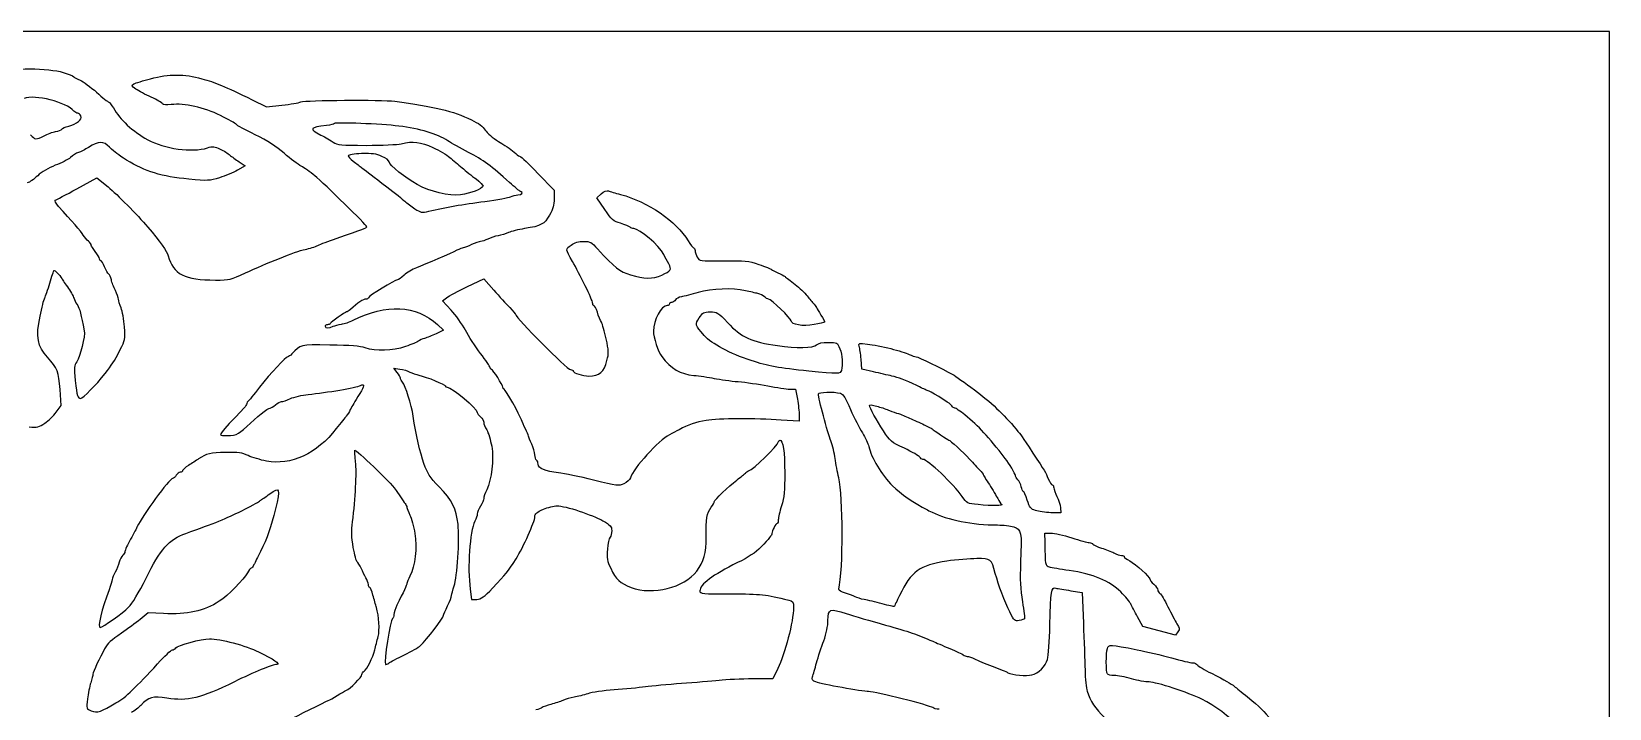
# Model space of a CAD drawing. Header units: millimetres. Extents: x 2 to 526, y -526 to -2.
# Drawn here: x 265 to 525.7, y -114.2 to -2.4 of the extents above; entities that cross this region are included whole.
import ezdxf

# ---------------------------------------------------------------- set-up
doc = ezdxf.new("R2010")
doc.units = ezdxf.units.MM
doc.layers.get('0').update_dxf_attribs({"linetype": 'CONTINUOUS'})

msp = doc.modelspace()

# ---------------------------------------------------------------- linework, layer by layer
for p, q in [((301.49, -13.63), (303.87, -14.79)), ((303.87, -14.79), (306.39, -14.53)), ((300.3, -24.55), (299.06, -25.27)), ((299.32, -23.89), (300.3, -24.55)), ((348.69, -25.8), (351.37, -28.58)), ((272.52, -28.34), (275.83, -26.51)), ((275.83, -26.51), (277.68, -28.05)), ((351.37, -28.58), (351.37, -29.98)), ((358.4, -29.82), (359.15, -29.18)), ((359.73, -31.75), (358.4, -29.82)), ((337.05, -44.5), (339.75, -43.21)), ((339.75, -43.21), (341.39, -45.08)), ((332.9, -46.83), (333.61, -46.33)), ((334.33, -48.37), (332.9, -46.83)), ((333.11, -51.7), (331.89, -52.28)), ((332.11, -50.77), (333.11, -51.7)), ((402.22, -58.13), (402.09, -56.51)), ((325.44, -58.66), (324.88, -57.97)), ((324.88, -57.97), (325.89, -58.13)), ((404.12, -58.58), (402.22, -58.13)), ((269.93, -64.16), (269.74, -61.52)), ((390.29, -61.44), (391.27, -61.44)), ((391.27, -61.44), (391.56, -63.08)), ((269.11, -65.25), (269.93, -64.16)), ((391.85, -66.75), (388.88, -66.54)), ((391.85, -65.75), (391.85, -66.75)), ((435.11, -81.89), (433.44, -81.84)), ((435.03, -81.02), (435.11, -81.89)), ((432.49, -86.73), (432.46, -85.2)), ((432.46, -85.2), (433.47, -85.2)), ((337.5, -94.46), (337.74, -96.18)), ((337.74, -96.18), (338.61, -96.15)), ((436.72, -94.72), (438.6, -95.01)), ((438.6, -95.01), (438.81, -100.09)), ((284.29, -98.37), (282.97, -99.46)), ((286.81, -98.5), (284.29, -98.37)), ((448.65, -100.65), (447.78, -99.06)), ((451.35, -101.36), (448.65, -100.65)), ((454.03, -102.08), (451.35, -101.36)), ((454.42, -101.52), (454.03, -102.08)), ((387.51, -109.27), (384.18, -109.3)), ((388.33, -107.58), (387.51, -109.27))]:
    msp.add_line(p, q)
msp.add_lwpolyline([(2.38, -264.05), (2.38, -525.73), (264.05, -525.73), (525.73, -525.73), (525.73, -264.05), (525.73, -2.38), (264.05, -2.38), (2.38, -2.38)], close=True)
for points in [[(259.42, -9.05), (261.59, -8.33), (267.86, -8.39), (270.27, -9.13)], [(270.27, -9.13), (271.15, -9.42), (271.91, -9.71), (271.99, -9.84)], [(271.99, -9.84), (272.07, -9.95), (272.55, -10.21), (273.05, -10.42)], [(273.05, -10.42), (273.55, -10.64), (274.8, -11.54), (275.78, -12.41)], [(281.94, -11.03), (282.2, -10.87), (283.45, -10.5), (284.69, -10.16)], [(284.69, -10.16), (287.73, -9.37), (290.3, -9.37), (293.16, -10.16)], [(293.16, -10.16), (295.38, -10.77), (296.89, -11.4), (301.49, -13.63)], [(275.78, -12.41), (276.75, -13.31), (277.65, -14.02), (277.79, -14.02)], [(282.28, -11.88), (281.52, -11.35), (281.49, -11.27), (281.94, -11.03)], [(284.8, -13.23), (283.87, -12.81), (282.73, -12.2), (282.28, -11.88)], [(272.02, -15.5), (270.83, -14.05), (265.56, -12.73), (263.79, -13.44)], [(272.65, -15.88), (272.47, -15.88), (272.18, -15.72), (272.02, -15.5)], [(277.79, -14.02), (277.89, -14.02), (278.24, -14.47), (278.55, -15)], [(278.55, -15), (279.64, -16.93), (281.7, -18.84), (284.24, -20.24)], [(286.68, -14.31), (286.6, -14.13), (285.75, -13.65), (284.8, -13.23)], [(288.1, -14.45), (287.31, -14.53), (286.81, -14.5), (286.68, -14.31)], [(296.25, -16.25), (293.58, -14.9), (290.25, -14.16), (288.1, -14.45)], [(306.39, -14.53), (307.76, -14.39), (309.19, -14.16), (309.54, -14)], [(309.54, -14), (310.28, -13.71), (322.87, -13.6), (325.04, -13.89)], [(325.04, -13.89), (331.47, -14.74), (334.67, -15.5), (337.71, -16.96)], [(270.03, -18.49), (270.09, -18.36), (270.62, -18.15), (271.17, -17.99)], [(271.17, -17.99), (272.55, -17.62), (273.39, -16.93), (273.18, -16.32)], [(273.18, -16.32), (273.08, -16.09), (272.84, -15.88), (272.65, -15.88)], [(298.82, -17.7), (298.74, -17.57), (297.58, -16.91), (296.25, -16.25)], [(301.97, -19.42), (300.33, -18.63), (298.93, -17.86), (298.82, -17.7)], [(313.77, -17.89), (310.96, -18.18), (310.78, -18.47), (312.82, -19.47)], [(315.09, -17.57), (314.99, -17.67), (314.4, -17.81), (313.77, -17.89)], [(325.7, -17.99), (322.87, -17.65), (315.3, -17.33), (315.09, -17.57)], [(333.8, -20.43), (332, -19.26), (329.22, -18.44), (325.7, -17.99)], [(337.71, -16.96), (338.88, -17.52), (339.62, -18.07), (339.99, -18.65)], [(264.85, -19.45), (265.59, -20.24), (265.77, -20.27), (267.1, -19.58)], [(267.1, -19.58), (267.65, -19.29), (268.53, -18.97), (269, -18.89)], [(269, -18.89), (269.48, -18.81), (269.95, -18.63), (270.03, -18.49)], [(277.92, -21.46), (276.86, -20.43), (276.15, -20.45), (274.45, -21.51)], [(284.24, -20.24), (286.97, -21.75), (291.54, -22.38), (294.08, -21.59)], [(306.78, -22.49), (305.51, -21.38), (303.98, -20.4), (301.97, -19.42)], [(312.82, -19.47), (313.56, -19.87), (314.51, -20.4), (314.88, -20.66)], [(314.88, -20.66), (315.52, -21.11), (316.15, -21.17), (320.3, -21.17)], [(326.1, -20.9), (328.03, -20.43), (329.33, -20.58), (331.34, -21.54)], [(337.24, -22.33), (335.94, -21.67), (334.38, -20.8), (333.8, -20.43)], [(339.99, -18.65), (340.28, -19.13), (341.26, -19.95), (342.16, -20.53)], [(342.16, -20.53), (343.91, -21.59), (344.2, -21.8), (345.04, -22.54)], [(271.46, -23.18), (271.09, -23.52), (269.95, -24.1), (268.95, -24.47)], [(272.79, -22.36), (272.42, -22.46), (271.83, -22.83), (271.46, -23.18)], [(274.45, -21.51), (273.9, -21.85), (273.16, -22.23), (272.79, -22.36)], [(280.72, -23.6), (279.21, -22.67), (278.87, -22.41), (277.92, -21.46)], [(294.08, -21.59), (295.01, -21.3), (295.28, -21.33), (296.2, -21.78)], [(296.2, -21.78), (296.78, -22.07), (297.5, -22.52), (297.79, -22.78)], [(297.79, -22.78), (298.08, -23.02), (298.77, -23.52), (299.32, -23.89)], [(309.56, -24.61), (309.06, -24.34), (307.82, -23.39), (306.78, -22.49)], [(319.56, -22.54), (318.37, -22.6), (317.37, -22.73), (317.34, -22.89)], [(317.34, -22.89), (317.29, -23.02), (317.66, -23.44), (318.19, -23.81)], [(322.92, -22.99), (322, -22.57), (321.28, -22.49), (319.56, -22.54)], [(320.3, -21.17), (322.92, -21.17), (325.52, -21.06), (326.1, -20.9)], [(324.11, -23.92), (324.11, -23.68), (323.59, -23.28), (322.92, -22.99)], [(331.34, -21.54), (332.4, -22.01), (333.64, -22.75), (334.14, -23.18)], [(334.14, -23.18), (334.65, -23.6), (335.54, -24.37), (336.15, -24.87)], [(344.01, -27.33), (341.07, -24.66), (339.57, -23.55), (337.24, -22.33)], [(345.04, -22.54), (345.31, -22.81), (345.65, -23.02), (345.78, -23.02)], [(345.78, -23.02), (345.92, -23.02), (347.21, -24.26), (348.69, -25.8)], [(268.95, -24.47), (267.81, -24.9), (266.7, -25.56), (266.04, -26.19)], [(290.99, -26.75), (286.52, -26.33), (283.82, -25.51), (280.72, -23.6)], [(299.06, -25.27), (298.37, -25.64), (297.02, -26.22), (296.07, -26.51)], [(311.81, -26.19), (311.1, -25.59), (310.07, -24.87), (309.56, -24.61)], [(318.19, -23.81), (318.69, -24.18), (319.33, -24.66), (319.62, -24.87)], [(319.62, -24.87), (320.6, -25.64), (321.36, -26.22), (323.72, -28.02)], [(328.74, -27.65), (326.89, -26.64), (324.11, -24.37), (324.11, -23.92)], [(336.15, -24.87), (336.74, -25.37), (337.79, -26.22), (338.48, -26.72)], [(266.04, -26.19), (265.46, -26.75), (264.69, -27.28), (264.32, -27.38)], [(268.95, -30.24), (269.11, -30.19), (270.7, -29.34), (272.52, -28.34)], [(277.68, -28.05), (279.19, -29.29), (282.47, -32.6), (284.22, -34.66)], [(296.07, -26.51), (294.45, -27.04), (294.16, -27.07), (290.99, -26.75)], [(320.41, -34.61), (320.41, -34.37), (313.45, -27.54), (311.81, -26.19)], [(323.72, -28.02), (325.04, -29.02), (326.36, -30.11), (326.71, -30.4)], [(335.92, -29.34), (333.98, -29.55), (330.84, -28.84), (328.74, -27.65)], [(339.62, -27.91), (339.49, -28.39), (337.56, -29.13), (335.92, -29.34)], [(338.48, -26.72), (339.14, -27.23), (339.67, -27.75), (339.62, -27.91)], [(345.81, -28.79), (345.65, -28.73), (344.86, -28.07), (344.01, -27.33)], [(269.5, -31.25), (269.05, -30.74), (268.82, -30.29), (268.95, -30.24)], [(273.58, -35.98), (273.21, -35.43), (271.65, -33.6), (269.5, -31.25)], [(326.71, -30.4), (327.05, -30.72), (327.79, -31.27), (328.35, -31.64)], [(330.65, -32.04), (333.4, -31.41), (336.31, -30.9), (339.91, -30.43)], [(339.91, -30.43), (341.97, -30.16), (343.88, -29.82), (344.17, -29.66)], [(344.17, -29.66), (344.49, -29.5), (345.02, -29.37), (345.39, -29.37)], [(345.39, -29.37), (346.05, -29.37), (346.34, -28.97), (345.81, -28.79)], [(351.37, -29.98), (351.37, -31.01), (351.18, -31.7), (350.6, -32.7)], [(359.15, -29.18), (359.6, -28.79), (360.07, -28.6), (360.34, -28.71)], [(360.34, -28.71), (360.57, -28.79), (361.47, -29.05), (362.35, -29.29)], [(362.35, -29.29), (366.82, -30.43), (371.61, -33.73), (373.49, -36.94)], [(328.35, -31.64), (329.3, -32.28), (329.49, -32.31), (330.65, -32.04)], [(350.6, -32.7), (349.73, -34.21), (349.25, -34.48), (346.47, -34.93)], [(362.35, -34.05), (361.16, -33.71), (360.89, -33.5), (359.73, -31.75)], [(274.45, -37.02), (274.19, -36.78), (273.79, -36.33), (273.58, -35.98)], [(284.22, -34.66), (286.25, -37.04), (287.39, -38.66), (287.6, -39.42)], [(315.38, -36.54), (319.88, -34.98), (320.41, -34.79), (320.41, -34.61)], [(342.11, -36.09), (341.6, -36.17), (340.84, -36.43), (340.41, -36.64)], [(343.83, -35.59), (343.4, -35.77), (342.61, -36.01), (342.11, -36.09)], [(346.47, -34.93), (345.47, -35.08), (344.28, -35.37), (343.83, -35.59)], [(363.91, -34.69), (363.78, -34.55), (363.09, -34.26), (362.35, -34.05)], [(364.52, -34.93), (364.33, -34.93), (364.07, -34.82), (363.91, -34.69)], [(369.49, -39.21), (368.7, -37.68), (365.5, -34.93), (364.52, -34.93)], [(274.9, -37.65), (274.9, -37.52), (274.69, -37.23), (274.45, -37.02)], [(275.56, -38.73), (275.19, -38.26), (274.9, -37.78), (274.9, -37.65)], [(276.23, -39.9), (276.23, -39.74), (275.93, -39.21), (275.56, -38.73)], [(300.36, -42.25), (303.77, -40.64), (308.64, -38.71), (310.22, -38.36)], [(310.22, -38.36), (310.94, -38.21), (311.89, -37.91), (312.34, -37.7)], [(312.34, -37.7), (312.76, -37.49), (314.14, -36.96), (315.38, -36.54)], [(335.31, -38.5), (334.35, -39), (330.15, -40.8), (328.61, -41.38)], [(336.36, -38.1), (336.21, -38.1), (335.73, -38.29), (335.31, -38.5)], [(337.74, -37.57), (337.16, -37.86), (336.55, -38.07), (336.36, -38.1)], [(339.22, -37.04), (338.98, -37.07), (338.32, -37.28), (337.74, -37.57)], [(340.41, -36.64), (340.02, -36.86), (339.46, -37.04), (339.22, -37.04)], [(354.41, -40.35), (353.22, -38.34), (353.19, -38.29), (354.17, -37.65)], [(354.17, -37.65), (354.75, -37.23), (355.44, -37.04), (356.24, -37.04)], [(356.24, -37.04), (357.35, -37.04), (357.56, -37.15), (358.56, -38.29)], [(358.56, -38.29), (361.39, -41.38), (362.21, -42.02), (364.01, -42.57)], [(373.49, -36.94), (373.86, -37.57), (374.28, -38.1), (374.41, -38.1)], [(374.41, -38.1), (374.54, -38.1), (374.65, -38.31), (374.65, -38.55)], [(374.65, -38.55), (374.68, -38.81), (374.84, -39.32), (375.02, -39.66)], [(276.46, -40.22), (276.33, -40.22), (276.23, -40.08), (276.23, -39.9)], [(277.1, -41.25), (276.89, -40.69), (276.6, -40.22), (276.46, -40.22)], [(277.79, -42.44), (277.65, -42.36), (277.34, -41.83), (277.1, -41.25)], [(287.6, -39.42), (288.45, -42.47), (290.33, -43.42), (295.41, -43.42)], [(328.61, -41.38), (327.92, -41.65), (327.03, -42.17), (326.58, -42.62)], [(357.72, -47.2), (357.72, -46.75), (355.57, -42.36), (354.41, -40.35)], [(369.17, -42.6), (370.71, -41.91), (370.81, -41.72), (370.31, -40.75)], [(370.31, -40.75), (370.07, -40.3), (369.7, -39.63), (369.49, -39.21)], [(375.02, -39.66), (375.36, -40.3), (375.39, -40.3), (379.33, -40.24)], [(379.33, -40.24), (382.91, -40.19), (383.46, -40.24), (385.18, -40.83)], [(385.18, -40.83), (386.24, -41.2), (387.19, -41.57), (387.3, -41.67)], [(387.3, -41.67), (387.4, -41.78), (387.88, -42.02), (388.33, -42.2)], [(267.2, -46.38), (267.34, -46.12), (267.73, -45.01), (268.05, -43.92)], [(268.05, -43.92), (268.37, -42.84), (268.68, -41.88), (268.71, -41.83)], [(268.71, -41.83), (268.82, -41.7), (269.66, -42.57), (270.01, -43.15)], [(270.01, -43.15), (270.14, -43.39), (270.64, -44.13), (271.12, -44.79)], [(278.21, -43.37), (278.1, -42.94), (277.92, -42.54), (277.79, -42.44)], [(278.9, -45.14), (278.61, -44.58), (278.29, -43.79), (278.21, -43.37)], [(295.41, -43.42), (297.76, -43.42), (297.97, -43.37), (300.36, -42.25)], [(325.49, -43.39), (325.09, -43.39), (320.68, -46.09), (320.68, -46.33)], [(326.58, -42.62), (326.1, -43.05), (325.62, -43.39), (325.49, -43.39)], [(364.01, -42.57), (366.21, -43.26), (367.64, -43.26), (369.17, -42.6)], [(388.33, -42.2), (388.81, -42.41), (389.33, -42.7), (389.52, -42.84)], [(389.52, -42.84), (389.7, -42.99), (390.47, -43.58), (391.19, -44.13)], [(391.19, -44.13), (391.93, -44.69), (392.8, -45.53), (393.17, -46.04)], [(266.44, -49.4), (266.7, -48), (267.07, -46.65), (267.2, -46.38)], [(271.12, -44.79), (271.57, -45.46), (272.02, -46.28), (272.12, -46.62)], [(272.12, -46.62), (272.23, -46.94), (272.47, -47.41), (272.65, -47.63)], [(279.4, -46.59), (279.4, -46.35), (279.16, -45.69), (278.9, -45.14)], [(279.82, -48.02), (279.59, -47.47), (279.4, -46.83), (279.4, -46.59)], [(320.25, -46.57), (319.85, -46.57), (318.93, -47.18), (317.71, -48.29)], [(320.68, -46.33), (320.68, -46.46), (320.49, -46.57), (320.25, -46.57)], [(333.61, -46.33), (334.01, -46.04), (335.57, -45.22), (337.05, -44.5)], [(341.39, -45.08), (342.29, -46.09), (343.48, -47.39), (344.04, -47.97)], [(371.4, -46.7), (371.29, -46.91), (371, -47.1), (370.81, -47.1)], [(372.4, -46.17), (371.98, -46.25), (371.53, -46.49), (371.4, -46.7)], [(375.18, -45.48), (374.09, -45.8), (372.85, -46.12), (372.4, -46.17)], [(382.98, -45.19), (380.81, -44.71), (377.43, -44.82), (375.18, -45.48)], [(385.02, -45.64), (384.62, -45.56), (383.73, -45.35), (382.98, -45.19)], [(386.13, -46.17), (385.89, -45.96), (385.42, -45.72), (385.02, -45.64)], [(386.79, -46.57), (386.64, -46.57), (386.34, -46.38), (386.13, -46.17)], [(390.53, -50.16), (390.53, -49.74), (387.22, -46.57), (386.79, -46.57)], [(393.17, -46.04), (393.54, -46.51), (394.04, -47.12), (394.31, -47.39)], [(267.65, -56.17), (265.99, -54.37), (265.72, -52.86), (266.44, -49.4)], [(272.65, -47.63), (272.92, -47.97), (273.24, -49.21), (273.74, -51.78)], [(280.38, -51.17), (280.3, -49.98), (280.04, -48.55), (279.82, -48.02)], [(317.08, -48.68), (316.87, -48.68), (314.48, -50.38), (314.38, -50.59)], [(317.71, -48.29), (317.45, -48.5), (317.16, -48.68), (317.08, -48.68)], [(318.16, -50.06), (323.66, -47.28), (328.53, -47.55), (332.11, -50.77)], [(336.71, -51.7), (336.18, -50.69), (335.09, -49.19), (334.33, -48.37)], [(344.04, -47.97), (344.57, -48.52), (345.02, -49.05), (345.02, -49.11)], [(345.02, -49.11), (345.02, -49.64), (353.54, -58.21), (354.07, -58.21)], [(357.93, -47.63), (357.82, -47.63), (357.72, -47.44), (357.72, -47.2)], [(358.51, -48.74), (358.33, -48.13), (358.06, -47.63), (357.93, -47.63)], [(359.17, -50.4), (359.01, -50.11), (358.7, -49.37), (358.51, -48.74)], [(370.07, -47.63), (369.09, -47.63), (367.77, -50.03), (367.77, -51.86)], [(370.42, -47.36), (370.42, -47.49), (370.26, -47.63), (370.07, -47.63)], [(370.81, -47.1), (370.6, -47.1), (370.42, -47.2), (370.42, -47.36)], [(375.34, -49.66), (375.92, -48.79), (376.11, -48.68), (377.16, -48.68)], [(377.16, -48.68), (378.27, -48.68), (378.46, -48.79), (380.02, -50.43)], [(394.31, -47.39), (394.55, -47.68), (394.76, -47.94), (394.76, -48.02)], [(394.76, -48.02), (394.76, -48.1), (395.08, -48.63), (395.45, -49.21)], [(395.45, -49.21), (395.84, -49.79), (396.11, -50.32), (396.05, -50.38)], [(273.74, -51.78), (273.9, -52.65), (273.08, -56.12), (272.49, -56.91)], [(279.69, -54.9), (280.48, -53.39), (280.51, -53.21), (280.38, -51.17)], [(313.9, -50.8), (313.69, -50.8), (313.53, -50.91), (313.53, -51.06)], [(313.53, -51.06), (313.53, -51.41), (314.22, -51.41), (314.85, -51.06)], [(314.38, -50.59), (314.33, -50.72), (314.11, -50.8), (313.9, -50.8)], [(314.85, -51.06), (315.12, -50.93), (315.73, -50.77), (316.23, -50.69)], [(316.23, -50.69), (316.71, -50.64), (317.58, -50.35), (318.16, -50.06)], [(339.22, -55.54), (338.38, -54.42), (337.24, -52.7), (336.71, -51.7)], [(359.97, -53.15), (359.7, -51.94), (359.36, -50.69), (359.17, -50.4)], [(367.77, -51.86), (367.77, -52.84), (368.56, -55.3), (369.15, -56.04)], [(376.16, -52.57), (374.62, -50.85), (374.6, -50.75), (375.34, -49.66)], [(380.02, -50.43), (382.35, -52.92), (383.94, -53.63), (388.28, -54.24)], [(394.31, -50.77), (392.48, -51.12), (390.53, -50.8), (390.53, -50.16)], [(396.05, -50.38), (396, -50.43), (395.21, -50.59), (394.31, -50.77)], [(314.3, -54.16), (309.22, -54.11), (309.59, -54), (308.03, -55.62)], [(320.17, -54.61), (319.33, -54.32), (317.74, -54.19), (314.3, -54.16)], [(326.81, -54.4), (324.7, -55.14), (321.89, -55.22), (320.17, -54.61)], [(328.93, -53.5), (328.74, -53.66), (327.79, -54.05), (326.81, -54.4)], [(329.96, -53.05), (329.59, -53.15), (329.12, -53.34), (328.93, -53.5)], [(331.89, -52.28), (331.21, -52.6), (330.33, -52.94), (329.96, -53.05)], [(360.1, -56.7), (360.42, -55.51), (360.39, -55.06), (359.97, -53.15)], [(383.94, -56.73), (380.39, -55.56), (377.43, -53.98), (376.16, -52.57)], [(388.28, -54.24), (391.37, -54.69), (394.18, -54.64), (394.73, -54.13)], [(394.73, -54.13), (395.05, -53.84), (395.71, -53.71), (396.66, -53.71)], [(396.66, -53.71), (398.15, -53.71), (398.15, -53.71), (398.57, -54.77)], [(401.77, -54.37), (401.61, -53.84), (401.69, -53.82), (403.15, -54)], [(402.09, -56.51), (402.01, -55.62), (401.88, -54.66), (401.77, -54.37)], [(403.15, -54), (403.99, -54.08), (405.71, -54.42), (406.98, -54.74)], [(406.98, -54.74), (408.23, -55.06), (409.6, -55.48), (410.02, -55.69)], [(269.74, -61.52), (269.53, -58.55), (269.32, -58), (267.65, -56.17)], [(272.49, -56.91), (272.07, -57.52), (272.04, -57.84), (272.26, -60.03)], [(277.18, -58.87), (278.37, -57.34), (278.58, -57.02), (279.69, -54.9)], [(307.39, -56.09), (307.05, -56.09), (304.48, -58.84), (302.71, -61.12)], [(308.03, -55.62), (307.79, -55.88), (307.5, -56.09), (307.39, -56.09)], [(340.78, -57.86), (340.78, -57.71), (340.1, -56.65), (339.22, -55.54)], [(357.11, -59.27), (358.83, -59.27), (359.62, -58.58), (360.1, -56.7)], [(369.15, -56.04), (370.65, -58.05), (372.22, -58.95), (374.46, -59.16)], [(393.44, -58.45), (388.46, -57.97), (386.74, -57.65), (383.94, -56.73)], [(398.57, -54.77), (398.99, -55.83), (399.1, -57.34), (398.83, -58.34)], [(410.02, -55.69), (410.42, -55.91), (410.95, -56.09), (411.16, -56.09)], [(411.16, -56.09), (411.51, -56.09), (415.45, -58), (417.25, -59.03)], [(273.13, -62.97), (273.53, -62.97), (275.67, -60.77), (277.18, -58.87)], [(325.97, -59.61), (325.97, -59.45), (325.73, -59.03), (325.44, -58.66)], [(325.89, -58.13), (326.44, -58.21), (327.18, -58.42), (327.55, -58.61)], [(326.31, -60.3), (326.13, -60.09), (325.97, -59.77), (325.97, -59.61)], [(327.55, -58.61), (327.92, -58.79), (328.59, -59), (329.01, -59.11)], [(329.01, -59.11), (330.33, -59.43), (333.38, -60.67), (333.38, -60.91)], [(341.02, -58.21), (340.89, -58.21), (340.78, -58.05), (340.78, -57.86)], [(342.9, -61.12), (342.9, -60.75), (341.26, -58.21), (341.02, -58.21)], [(354.07, -58.21), (354.33, -58.21), (354.54, -58.31), (354.54, -58.45)], [(354.54, -58.45), (354.54, -58.79), (356.05, -59.27), (357.11, -59.27)], [(374.46, -59.16), (375.36, -59.24), (376.87, -59.48), (377.83, -59.66)], [(377.83, -59.66), (378.78, -59.85), (380.55, -60.09), (381.79, -60.19)], [(398.83, -58.34), (398.67, -58.95), (398.33, -58.95), (393.44, -58.45)], [(407.14, -59.27), (406.51, -59.13), (405.16, -58.82), (404.12, -58.58)], [(411.29, -60.85), (409.28, -59.9), (408.28, -59.53), (407.14, -59.27)], [(417.25, -59.03), (417.62, -59.24), (419.23, -60.38), (420.82, -61.57)], [(272.26, -60.03), (272.55, -62.65), (272.63, -62.97), (273.13, -62.97)], [(302.71, -61.12), (301.76, -62.36), (300.88, -63.39), (300.78, -63.45)], [(307.79, -63), (308.4, -62.73), (309.75, -62.42), (310.75, -62.31)], [(310.75, -62.31), (313.72, -62.02), (318.74, -61.17), (319.35, -60.85)], [(319.27, -62.15), (318.32, -63.69), (318.06, -64.13), (317.69, -64.82)], [(319.35, -60.85), (320.07, -60.46), (320.07, -60.96), (319.27, -62.15)], [(328.08, -65.88), (327.79, -64.03), (326.79, -60.85), (326.31, -60.3)], [(333.38, -60.91), (333.38, -61.01), (333.53, -61.12), (333.72, -61.12)], [(333.72, -61.12), (334.51, -61.15), (338.67, -64.64), (338.67, -65.3)], [(343.11, -61.44), (343.01, -61.38), (342.9, -61.25), (342.9, -61.12)], [(345.97, -66.49), (345.7, -65.7), (343.38, -61.54), (343.11, -61.44)], [(381.79, -60.19), (383.04, -60.3), (385.23, -60.62), (386.66, -60.91)], [(386.66, -60.91), (388.12, -61.17), (389.76, -61.44), (390.29, -61.44)], [(395.02, -62.23), (395.02, -61.89), (397.54, -61.81), (398.67, -62.12)], [(397.09, -69.98), (396.56, -68.69), (395.02, -62.89), (395.02, -62.23)], [(398.67, -62.12), (399.12, -62.26), (399.55, -62.92), (400.34, -64.8)], [(413.01, -61.65), (412.64, -61.49), (411.88, -61.15), (411.29, -60.85)], [(414.21, -62.26), (413.91, -62.07), (413.39, -61.81), (413.01, -61.65)], [(417.06, -64.21), (416.88, -63.9), (416.22, -63.47), (414.21, -62.26)], [(420.82, -61.57), (423.49, -63.55), (425.61, -65.54), (427.7, -68.05)], [(300.17, -64.53), (295.88, -69.03), (295.88, -69.06), (296.57, -69.08)], [(300.57, -63.82), (300.57, -63.98), (300.38, -64.29), (300.17, -64.53)], [(300.78, -63.45), (300.65, -63.5), (300.57, -63.69), (300.57, -63.82)], [(300.57, -67.63), (302.18, -66.07), (304.09, -64.56), (304.43, -64.56)], [(304.43, -64.56), (304.56, -64.56), (304.96, -64.32), (305.33, -64.03)], [(305.33, -64.03), (305.7, -63.74), (306.15, -63.5), (306.33, -63.5)], [(306.33, -63.5), (306.52, -63.5), (307.18, -63.26), (307.79, -63)], [(317.69, -64.82), (317.53, -65.19), (317.21, -65.67), (317.02, -65.88)], [(391.56, -63.08), (391.72, -64), (391.85, -65.19), (391.85, -65.75)], [(400.34, -64.8), (400.95, -66.17), (401.82, -67.92), (402.3, -68.66)], [(403.49, -64.16), (403.49, -63.98), (403.67, -64), (404.92, -64.32)], [(405.77, -68.32), (404.65, -66.62), (403.49, -64.48), (403.49, -64.16)], [(404.92, -64.32), (405.5, -64.48), (406.37, -64.77), (406.8, -64.96)], [(406.8, -64.96), (407.25, -65.14), (407.88, -65.38), (408.25, -65.48)], [(417.57, -64.56), (417.41, -64.56), (417.17, -64.4), (417.06, -64.21)], [(419.21, -65.67), (418.44, -65.06), (417.7, -64.56), (417.57, -64.56)], [(264.61, -67.68), (265.99, -67.79), (266.3, -67.71), (267.23, -67.07)], [(267.23, -67.07), (267.84, -66.65), (268.66, -65.83), (269.11, -65.25)], [(296.57, -69.08), (298.71, -69.16), (299.09, -69.03), (300.57, -67.63)], [(317.02, -65.88), (316.84, -66.09), (316.1, -67.02), (315.38, -67.95)], [(329.86, -73.74), (329.22, -71.91), (328.56, -69.03), (328.08, -65.88)], [(338.67, -65.3), (338.67, -65.43), (338.9, -65.75), (339.2, -66.01)], [(339.2, -66.01), (339.49, -66.28), (339.73, -66.68), (339.73, -66.91)], [(339.73, -66.91), (339.73, -67.15), (339.96, -67.71), (340.23, -68.16)], [(346.63, -68), (346.37, -67.5), (346.08, -66.81), (345.97, -66.49)], [(376.48, -66.6), (374.81, -66.86), (373.49, -67.34), (372, -68.13)], [(388.88, -66.54), (384.65, -66.23), (378.51, -66.25), (376.48, -66.6)], [(408.25, -65.48), (408.62, -65.56), (409.44, -65.91), (410.1, -66.23)], [(410.1, -66.23), (410.77, -66.52), (411.82, -67.02), (412.49, -67.31)], [(412.49, -67.31), (413.15, -67.63), (413.73, -67.92), (413.81, -68)], [(425.9, -72.89), (422.99, -69.14), (421.64, -67.68), (419.21, -65.67)], [(315.38, -67.95), (312.13, -72.13), (307.92, -74.08), (303.82, -73.32)], [(340.23, -68.16), (340.49, -68.61), (340.86, -69.82), (341.05, -70.88)], [(347.13, -69.19), (347.13, -69.03), (346.92, -68.5), (346.63, -68)], [(347.66, -70.51), (347.37, -69.93), (347.13, -69.35), (347.13, -69.19)], [(370.42, -68.98), (368.64, -69.88), (364.46, -74.48), (363.96, -76.09)], [(372, -68.13), (371.63, -68.34), (370.92, -68.71), (370.42, -68.98)], [(383.59, -74.88), (384.1, -74.88), (388.41, -70.67), (388.41, -70.19)], [(388.41, -70.19), (388.41, -70.01), (388.51, -69.85), (388.65, -69.85)], [(388.65, -69.85), (389.18, -69.85), (389.47, -71.73), (389.47, -75.25)], [(397.8, -72.89), (397.7, -72.05), (397.38, -70.72), (397.09, -69.98)], [(402.3, -68.66), (402.78, -69.43), (403.25, -70.43), (403.36, -70.91)], [(409.23, -71.2), (407.04, -70.17), (406.85, -70.01), (405.77, -68.32)], [(413.81, -68), (414.02, -68.21), (416.45, -69.85), (416.56, -69.85)], [(416.56, -69.85), (416.77, -69.85), (418.91, -71.83), (420, -73)], [(427.7, -68.05), (428.63, -69.14), (428.55, -69.06), (430.48, -71.99)], [(292.63, -72.97), (292.26, -73.21), (291.49, -73.71), (290.96, -74.03)], [(297.13, -71.89), (294.61, -71.91), (293.9, -72.1), (292.63, -72.97)], [(300.83, -72.42), (299.85, -71.94), (299.19, -71.86), (297.13, -71.89)], [(303.82, -73.32), (302.82, -73.13), (301.49, -72.71), (300.83, -72.42)], [(318.43, -71.52), (318.58, -71.31), (324.46, -76.97), (325.12, -77.95)], [(318.56, -73.42), (318.45, -72.39), (318.4, -71.54), (318.43, -71.52)], [(341.05, -70.88), (341.44, -73.08), (341.07, -76.28), (340.23, -78.05)], [(348.19, -72.28), (348.19, -71.89), (347.95, -71.09), (347.66, -70.51)], [(348.46, -73.16), (348.32, -73.08), (348.19, -72.68), (348.19, -72.28)], [(398.38, -76.07), (398.17, -75.19), (397.91, -73.77), (397.8, -72.89)], [(403.36, -70.91), (403.75, -72.76), (405.45, -75.54), (407.3, -77.42)], [(411.77, -72.65), (411.67, -72.47), (410.5, -71.81), (409.23, -71.2)], [(412.3, -73.03), (412.12, -73.03), (411.88, -72.87), (411.77, -72.65)], [(427.57, -75.67), (427.57, -75.43), (426.53, -73.71), (425.9, -72.89)], [(430.48, -71.99), (432.46, -75.01), (432.54, -75.14), (433.02, -76.25)], [(289.59, -75.14), (289.37, -75.14), (289.08, -75.38), (288.93, -75.67)], [(289.98, -74.9), (289.98, -75.04), (289.8, -75.14), (289.59, -75.14)], [(290.96, -74.03), (290.43, -74.37), (289.98, -74.77), (289.98, -74.9)], [(318.06, -83.34), (318.56, -79.45), (318.77, -75.25), (318.56, -73.42)], [(332.37, -77.55), (330.84, -75.96), (330.41, -75.33), (329.86, -73.74)], [(348.72, -73.85), (348.72, -73.55), (348.62, -73.24), (348.46, -73.16)], [(352.08, -75.25), (349.91, -75.01), (348.72, -74.53), (348.72, -73.85)], [(357.88, -76.46), (355.6, -75.88), (353.01, -75.35), (352.08, -75.25)], [(381.53, -76.46), (382.19, -75.96), (382.88, -75.41), (383.06, -75.22)], [(383.06, -75.22), (383.25, -75.04), (383.49, -74.88), (383.59, -74.88)], [(389.47, -75.25), (389.47, -78.21), (389.36, -79.32), (388.94, -80.7)], [(418.76, -79.14), (417.41, -77.15), (413.04, -73.03), (412.3, -73.03)], [(420, -73), (420.61, -73.63), (421.35, -74.45), (421.69, -74.8)], [(421.69, -74.8), (422.01, -75.14), (422.28, -75.49), (422.28, -75.56)], [(422.28, -75.56), (422.28, -75.64), (422.72, -76.39), (423.28, -77.21)], [(288.32, -76.2), (287.81, -76.23), (283.32, -82.31), (282.5, -84.14)], [(288.93, -75.67), (288.77, -75.96), (288.5, -76.2), (288.32, -76.2)], [(304.4, -78.71), (306.07, -77.55), (306.15, -77.76), (305.33, -81.23)], [(325.12, -77.95), (325.31, -78.21), (325.68, -78.79), (325.97, -79.24)], [(335.49, -83.74), (335.25, -81.23), (334.51, -79.77), (332.37, -77.55)], [(340.23, -78.05), (339.94, -78.63), (339.73, -79.27), (339.73, -79.48)], [(362.9, -77.07), (362.03, -77.47), (361.84, -77.44), (357.88, -76.46)], [(363.96, -76.09), (363.88, -76.39), (363.41, -76.83), (362.9, -77.07)], [(377.83, -80.04), (377.83, -79.77), (380.21, -77.47), (381.53, -76.46)], [(398.41, -94.48), (399.15, -91.18), (399.12, -79.11), (398.38, -76.07)], [(407.3, -77.42), (408.44, -78.55), (411.19, -80.49), (412.83, -81.28)], [(423.28, -77.21), (423.81, -78.03), (424.44, -79.08), (424.66, -79.51)], [(427.96, -76.39), (427.75, -76.15), (427.57, -75.86), (427.57, -75.67)], [(428.55, -77.55), (428.47, -77.13), (428.2, -76.6), (427.96, -76.39)], [(428.89, -78.32), (428.78, -78.32), (428.63, -77.97), (428.55, -77.55)], [(433.02, -76.25), (433.26, -76.81), (433.55, -77.26), (433.68, -77.26)], [(433.68, -77.26), (433.81, -77.26), (433.92, -77.47), (433.92, -77.73)], [(433.92, -77.73), (433.92, -77.97), (434.15, -78.63), (434.45, -79.19)], [(299.64, -81.57), (302.07, -80.33), (302.55, -80.06), (302.82, -79.85)], [(302.82, -79.85), (302.97, -79.72), (303.69, -79.22), (304.4, -78.71)], [(325.97, -79.24), (326.23, -79.67), (326.6, -80.17), (326.73, -80.35)], [(326.73, -80.35), (326.89, -80.54), (327.03, -80.8), (327.03, -80.96)], [(339.2, -80.75), (338.9, -81.23), (338.67, -81.81), (338.67, -82.05)], [(339.73, -79.48), (339.73, -79.72), (339.49, -80.27), (339.2, -80.75)], [(349.59, -81.28), (350.33, -80.96), (351.37, -80.7), (351.84, -80.7)], [(351.84, -80.7), (353.17, -80.7), (357.74, -82.21), (359.41, -83.16)], [(377.32, -80.91), (377.61, -80.54), (377.83, -80.14), (377.83, -80.04)], [(388.94, -80.7), (388.65, -81.65), (388.41, -82.68), (388.41, -83)], [(421.4, -80.51), (419.63, -80.35), (419.6, -80.33), (418.76, -79.14)], [(425.32, -80.49), (425.64, -80.72), (423.78, -80.75), (421.4, -80.51)], [(424.66, -79.51), (424.87, -79.96), (425.16, -80.38), (425.32, -80.49)], [(429.52, -79.75), (429.29, -78.98), (429, -78.32), (428.89, -78.32)], [(430.9, -81.49), (430.11, -81.23), (429.92, -81.02), (429.52, -79.75)], [(434.45, -79.19), (434.74, -79.72), (435, -80.54), (435.03, -81.02)], [(290.51, -85.25), (295.25, -83.58), (297.34, -82.74), (299.64, -81.57)], [(305.33, -81.23), (304.61, -84.16), (303.95, -86.04), (302.87, -88.24)], [(318.19, -87.58), (317.9, -85.86), (317.87, -84.85), (318.06, -83.34)], [(327.03, -80.96), (327.03, -81.12), (327.26, -81.68), (327.53, -82.23)], [(327.53, -82.23), (327.79, -82.76), (328.19, -84.14), (328.37, -85.25)], [(338.27, -83.26), (337.42, -84.93), (337.03, -90.96), (337.5, -94.46)], [(338.67, -82.05), (338.67, -82.29), (338.48, -82.81), (338.27, -83.26)], [(345.07, -89.46), (346.26, -87.58), (348.19, -83.29), (348.19, -82.5)], [(348.19, -82.5), (348.19, -82.02), (348.51, -81.76), (349.59, -81.28)], [(359.41, -83.16), (360.68, -83.9), (360.87, -84.11), (360.89, -84.8)], [(376.48, -85.78), (376.45, -82.92), (376.61, -81.94), (377.32, -80.91)], [(388.41, -83), (388.41, -83.34), (388.33, -83.61), (388.22, -83.61)], [(412.83, -81.28), (413.07, -81.39), (413.52, -81.62), (413.81, -81.76)], [(413.81, -81.76), (416.35, -83.05), (420.48, -83.85), (424.63, -83.87)], [(433.44, -81.84), (432.54, -81.81), (431.4, -81.65), (430.9, -81.49)], [(282.5, -84.14), (282.39, -84.35), (281.89, -85.3), (281.38, -86.2)], [(283.95, -92.63), (286.28, -87.89), (287.76, -86.23), (290.51, -85.25)], [(328.37, -85.25), (328.77, -87.63), (328.4, -90.67), (327.53, -92.31)], [(334.86, -93.93), (335.36, -92.47), (335.76, -86.33), (335.49, -83.74)], [(360.6, -85.91), (360.44, -86.07), (360.26, -86.97), (360.18, -87.89)], [(360.89, -84.8), (360.89, -85.25), (360.76, -85.75), (360.6, -85.91)], [(374.94, -91.49), (376.13, -89.93), (376.5, -88.58), (376.48, -85.78)], [(387.35, -85.25), (387.35, -85.57), (386.93, -86.07), (385.5, -87.55)], [(388.22, -83.61), (388.01, -83.61), (387.35, -84.88), (387.35, -85.25)], [(424.63, -83.87), (425.56, -83.87), (426.77, -84.01), (427.3, -84.16)], [(427.3, -84.16), (428.57, -84.56), (428.65, -85.04), (428.44, -90.06)], [(433.47, -85.2), (434.02, -85.2), (435.56, -85.54), (436.88, -85.99)], [(436.88, -85.99), (438.2, -86.41), (439.5, -86.78), (439.76, -86.78)], [(280.46, -88.24), (280.46, -88.42), (280.3, -88.71), (280.09, -88.87)], [(281.38, -86.2), (280.88, -87.13), (280.46, -88.05), (280.46, -88.24)], [(302.87, -88.24), (302.42, -89.11), (301.94, -90.09), (301.78, -90.41)], [(318.82, -89.96), (318.69, -89.88), (318.4, -88.79), (318.19, -87.58)], [(360.18, -87.89), (360.05, -89.32), (360.15, -89.83), (360.71, -91.02)], [(385.5, -87.55), (384.68, -88.4), (383.46, -89.22), (381.66, -90.09)], [(433.2, -90.83), (432.57, -90.67), (432.54, -90.54), (432.49, -86.73)], [(439.76, -86.78), (440.03, -86.78), (440.32, -86.89), (440.4, -87.05)], [(440.4, -87.05), (440.48, -87.18), (441.11, -87.47), (441.8, -87.68)], [(441.8, -87.68), (442.49, -87.89), (443.42, -88.24), (443.84, -88.48)], [(443.84, -88.48), (444.29, -88.71), (444.84, -88.9), (445.11, -88.9)], [(279.51, -90.01), (279.43, -90.46), (279.11, -91.2), (278.84, -91.65)], [(280.09, -88.87), (279.88, -89.06), (279.61, -89.56), (279.51, -90.01)], [(301.31, -91.02), (301.2, -91.02), (300.94, -91.36), (300.7, -91.78)], [(301.78, -90.41), (301.63, -90.75), (301.41, -91.02), (301.31, -91.02)], [(319.48, -91.02), (319.25, -90.51), (318.96, -90.04), (318.82, -89.96)], [(320.28, -92.6), (320.09, -92.23), (319.72, -91.52), (319.48, -91.02)], [(341.21, -94.3), (343.51, -91.86), (343.61, -91.7), (345.07, -89.46)], [(360.71, -91.02), (361.53, -92.84), (362.29, -93.53), (364.09, -94.19)], [(381.66, -90.09), (377.53, -92.13), (375.47, -93.69), (375.44, -94.77)], [(416.27, -89.85), (411.74, -90.51), (410.34, -91.52), (408.44, -95.51)], [(421.22, -89.43), (420.05, -89.43), (417.83, -89.61), (416.27, -89.85)], [(424.26, -91.86), (423.57, -89.4), (423.6, -89.43), (421.22, -89.43)], [(428.44, -90.06), (428.31, -92.97), (428.39, -94.43), (428.73, -96.55)], [(436.48, -91.39), (435, -91.18), (433.52, -90.91), (433.2, -90.83)], [(445.11, -88.9), (445.35, -88.9), (445.56, -88.98), (445.56, -89.11)], [(445.56, -89.11), (445.56, -89.22), (445.96, -89.53), (446.46, -89.8)], [(446.46, -89.8), (447.49, -90.36), (449.79, -92.42), (449.79, -92.79)], [(278.34, -92.87), (278.34, -93.08), (278.1, -93.85), (277.84, -94.59)], [(278.84, -91.65), (278.58, -92.1), (278.34, -92.66), (278.34, -92.87)], [(281.07, -97.47), (281.7, -96.86), (282.71, -95.14), (283.95, -92.63)], [(300.7, -91.78), (300.14, -92.87), (297.47, -95.54), (296.04, -96.47)], [(320.68, -93.72), (320.68, -93.48), (320.49, -92.97), (320.28, -92.6)], [(320.91, -94.19), (320.78, -94.19), (320.68, -93.98), (320.68, -93.72)], [(327.03, -93.53), (327.03, -93.77), (326.52, -94.88), (325.38, -97.13)], [(327.53, -92.31), (327.26, -92.84), (327.03, -93.37), (327.03, -93.53)], [(364.09, -94.19), (367.69, -95.51), (372.8, -94.24), (374.94, -91.49)], [(426.64, -98.24), (425.77, -96.49), (424.82, -93.9), (424.26, -91.86)], [(444.98, -94.93), (443.18, -93.13), (440.37, -91.97), (436.48, -91.39)], [(449.79, -92.79), (449.79, -92.92), (450.08, -93.32), (450.45, -93.66)], [(450.45, -93.66), (450.82, -94.01), (451.11, -94.43), (451.11, -94.61)], [(277.84, -94.59), (276.6, -97.79), (275.88, -100.81), (276.36, -100.81)], [(321.44, -95.44), (321.28, -94.75), (321.02, -94.19), (320.91, -94.19)], [(322, -97.5), (321.87, -97.05), (321.63, -96.15), (321.44, -95.44)], [(333.77, -97.23), (334.14, -96.49), (334.43, -95.73), (334.43, -95.51)], [(334.43, -95.51), (334.43, -95.3), (334.62, -94.59), (334.86, -93.93)], [(338.61, -96.15), (339.3, -96.1), (339.8, -95.75), (341.21, -94.3)], [(375.44, -94.77), (375.44, -95.22), (375.87, -95.25), (380.6, -95.25)], [(380.6, -95.25), (385.6, -95.25), (386.29, -95.33), (390.13, -96.28)], [(390.13, -96.28), (390.84, -96.44), (390.92, -96.57), (390.92, -97.5)], [(399.52, -95.14), (398.81, -94.96), (398.36, -94.67), (398.41, -94.48)], [(401.13, -95.75), (400.9, -95.62), (400.18, -95.33), (399.52, -95.14)], [(402.59, -96.18), (402.03, -96.1), (401.37, -95.88), (401.13, -95.75)], [(405.55, -96.89), (404.5, -96.6), (403.17, -96.28), (402.59, -96.18)], [(408.44, -95.51), (407.99, -96.47), (407.59, -97.26), (407.56, -97.31)], [(433.28, -100.46), (433.44, -94.59), (433.49, -94.14), (434.26, -94.3)], [(434.26, -94.3), (434.58, -94.38), (435.69, -94.56), (436.72, -94.72)], [(446.64, -96.92), (446.51, -96.6), (445.74, -95.7), (444.98, -94.93)], [(451.11, -94.61), (451.11, -94.8), (451.27, -95.06), (451.46, -95.17)], [(451.46, -95.17), (451.62, -95.28), (452.23, -96.28), (452.76, -97.37)], [(276.36, -100.81), (276.7, -100.81), (280.17, -98.37), (281.07, -97.47)], [(296.04, -96.47), (293.45, -98.11), (290.83, -98.72), (286.81, -98.5)], [(322.29, -102.31), (322.58, -101.18), (322.45, -98.95), (322, -97.5)], [(324.91, -98.64), (324.91, -98.95), (324.8, -99.25), (324.67, -99.32)], [(325.38, -97.13), (325.12, -97.66), (324.91, -98.35), (324.91, -98.64)], [(329.27, -103.8), (330.28, -102.9), (333.11, -99.19), (333.11, -98.77)], [(333.11, -98.77), (333.11, -98.66), (333.43, -97.95), (333.77, -97.23)], [(390.92, -97.5), (390.9, -99.8), (389.49, -105.22), (388.33, -107.58)], [(396.61, -99.62), (396.61, -97.71), (396.9, -97.6), (399.63, -98.5)], [(399.63, -98.5), (400.82, -98.87), (403.73, -99.75), (406.14, -100.41)], [(407.56, -97.31), (407.54, -97.37), (406.64, -97.18), (405.55, -96.89)], [(428.2, -99.64), (427.46, -99.77), (427.38, -99.72), (426.64, -98.24)], [(428.73, -96.55), (429, -98.03), (429.15, -99.32), (429.1, -99.38)], [(447.78, -99.06), (447.3, -98.21), (446.78, -97.23), (446.64, -96.92)], [(452.76, -97.37), (453.31, -98.45), (453.97, -99.72), (454.26, -100.17)], [(282.97, -99.46), (282.26, -100.04), (280.86, -101.07), (279.9, -101.73)], [(324.67, -99.32), (324.3, -99.56), (323.19, -106.6), (323.48, -106.89)], [(395.92, -103), (396.35, -101.79), (396.61, -100.54), (396.61, -99.62)], [(406.14, -100.41), (410.05, -101.49), (411.29, -101.92), (413.94, -103.08)], [(429.1, -99.38), (429.02, -99.43), (428.63, -99.54), (428.2, -99.64)], [(432.86, -106.07), (433.02, -105.49), (433.2, -102.98), (433.28, -100.46)], [(438.81, -100.09), (438.92, -102.9), (439.05, -106.36), (439.08, -107.82)], [(454.26, -100.17), (454.77, -100.89), (454.77, -101.02), (454.42, -101.52)], [(279.9, -101.73), (278.1, -102.95), (277.68, -103.35), (277.1, -104.35)], [(288.29, -104.51), (288.48, -104.51), (288.74, -104.35), (288.85, -104.17)], [(288.85, -104.17), (289.08, -103.74), (293.16, -102.66), (294.43, -102.66)], [(294.43, -102.66), (296.15, -102.66), (300.49, -103.8), (302.55, -104.83)], [(321.73, -104.51), (321.89, -103.93), (322.13, -102.95), (322.29, -102.31)], [(326.63, -105.3), (327.79, -104.75), (328.98, -104.06), (329.27, -103.8)], [(394.73, -106.63), (395, -105.67), (395.53, -104.03), (395.92, -103)], [(413.94, -103.08), (414.39, -103.27), (415.63, -103.82), (416.72, -104.27)], [(416.72, -104.27), (417.8, -104.72), (418.81, -105.2), (418.97, -105.33)], [(442.78, -108.48), (442.54, -108.11), (442.54, -104.99), (442.78, -104.25)], [(442.78, -104.25), (442.99, -103.58), (443.18, -103.58), (447.68, -104.48)], [(277.1, -104.35), (276.3, -105.73), (275.17, -108.16), (275.17, -108.51)], [(278.98, -113.27), (280.62, -112.29), (282.31, -110.68), (285.86, -106.79)], [(285.86, -106.79), (286.99, -105.54), (288.08, -104.51), (288.29, -104.51)], [(302.55, -104.83), (304.99, -105.99), (306.26, -106.87), (305.54, -106.89)], [(319.96, -108.03), (320.44, -107.74), (321.42, -105.78), (321.73, -104.51)], [(323.48, -106.89), (323.56, -106.94), (323.82, -106.87), (324.06, -106.68)], [(324.06, -106.68), (324.3, -106.49), (325.46, -105.89), (326.63, -105.3)], [(394.07, -108.93), (394.18, -108.61), (394.47, -107.58), (394.73, -106.63)], [(418.97, -105.33), (419.1, -105.46), (419.39, -105.57), (419.63, -105.57)], [(419.63, -105.57), (419.84, -105.57), (420.4, -105.75), (420.82, -105.99)], [(420.82, -105.99), (421.27, -106.2), (422.57, -106.76), (423.73, -107.21)], [(430.29, -108.64), (431.4, -108.37), (432.57, -107.21), (432.86, -106.07)], [(447.68, -104.48), (449.21, -104.78), (451.78, -105.38), (453.36, -105.83)], [(453.36, -105.83), (454.98, -106.26), (456.54, -106.63), (456.86, -106.63)], [(456.86, -106.63), (457.17, -106.63), (457.54, -106.79), (457.65, -106.97)], [(275.17, -108.51), (275.17, -108.72), (275.01, -109.35), (274.8, -109.93)], [(305.54, -106.89), (304.91, -106.89), (301.65, -108.24), (298.56, -109.75)], [(316.97, -111.23), (317.61, -110.94), (319.62, -108.93), (319.62, -108.56)], [(319.62, -108.56), (319.62, -108.4), (319.78, -108.14), (319.96, -108.03)], [(384.18, -109.3), (382.35, -109.3), (379.86, -109.43), (378.62, -109.54)], [(394.63, -109.8), (394.04, -109.59), (393.94, -109.41), (394.07, -108.93)], [(423.73, -107.21), (424.89, -107.63), (426.06, -108.11), (426.35, -108.27)], [(426.35, -108.27), (427.01, -108.61), (429.47, -108.85), (430.29, -108.64)], [(439.08, -107.82), (439.1, -109.27), (439.26, -110.86), (439.42, -111.34)], [(443.92, -108.74), (443.39, -108.74), (442.86, -108.61), (442.78, -108.48)], [(446.75, -109.27), (445.74, -108.98), (444.45, -108.74), (443.92, -108.74)], [(449.69, -109.8), (449.1, -109.8), (447.78, -109.56), (446.75, -109.27)], [(457.65, -106.97), (457.76, -107.18), (458.81, -107.79), (459.98, -108.37)], [(459.98, -108.37), (462.28, -109.54), (463.15, -110.01), (463.79, -110.54)], [(274.8, -109.93), (274.61, -110.52), (274.37, -111.73), (274.27, -112.61)], [(298.56, -109.75), (292.92, -112.53), (290.83, -113.03), (287.39, -112.47)], [(314.06, -112.87), (314.27, -112.79), (314.93, -112.42), (315.52, -112.05)], [(315.52, -112.05), (316.1, -111.68), (316.76, -111.31), (316.97, -111.23)], [(356.92, -111.73), (356.26, -111.95), (355.26, -112.21), (354.67, -112.32)], [(361.29, -111.1), (359.54, -111.23), (357.58, -111.5), (356.92, -111.73)], [(366.45, -110.62), (365.36, -110.75), (363.03, -110.99), (361.29, -111.1)], [(372.4, -110.07), (370.23, -110.2), (367.53, -110.46), (366.45, -110.62)], [(378.62, -109.54), (377.38, -109.67), (374.6, -109.91), (372.4, -110.07)], [(403.33, -111.39), (402.27, -111.39), (395.61, -110.17), (394.63, -109.8)], [(413.91, -114.04), (413.57, -113.69), (404.39, -111.39), (403.33, -111.39)], [(439.42, -111.34), (440.43, -114.38), (443.23, -117.08), (447.52, -119.14)], [(458.36, -112.63), (456.19, -111.55), (450.9, -109.8), (449.69, -109.8)], [(463.79, -110.54), (464.03, -110.73), (464.98, -111.5), (465.93, -112.26)], [(274.27, -112.61), (274.08, -114.22), (274.08, -114.22), (274.9, -114.56)], [(274.9, -114.56), (275.85, -114.96), (276.57, -114.72), (278.98, -113.27)], [(283.08, -113.66), (282.73, -114.04), (282.02, -114.56), (281.52, -114.86)], [(287.39, -112.47), (285.12, -112.1), (284.35, -112.32), (283.08, -113.66)], [(307.98, -115.89), (308.48, -115.57), (313.53, -113.08), (314.06, -112.87)], [(349.38, -114.04), (349.25, -114.14), (348.77, -114.3), (348.32, -114.41)], [(350.84, -113.51), (350.18, -113.69), (349.54, -113.9), (349.38, -114.04)], [(352.82, -112.84), (352.4, -113.03), (351.5, -113.32), (350.84, -113.51)], [(354.67, -112.32), (354.09, -112.42), (353.27, -112.63), (352.82, -112.84)], [(415, -114.3), (414.55, -114.3), (414.07, -114.19), (413.91, -114.04)], [(469.5, -124.09), (467.04, -119.19), (462.89, -114.91), (458.36, -112.63)], [(465.93, -112.26), (468.05, -113.98), (468.5, -114.43), (470.01, -116.34)]]:
    msp.add_open_spline(points, degree=3)

doc.saveas('drawing.dxf')
